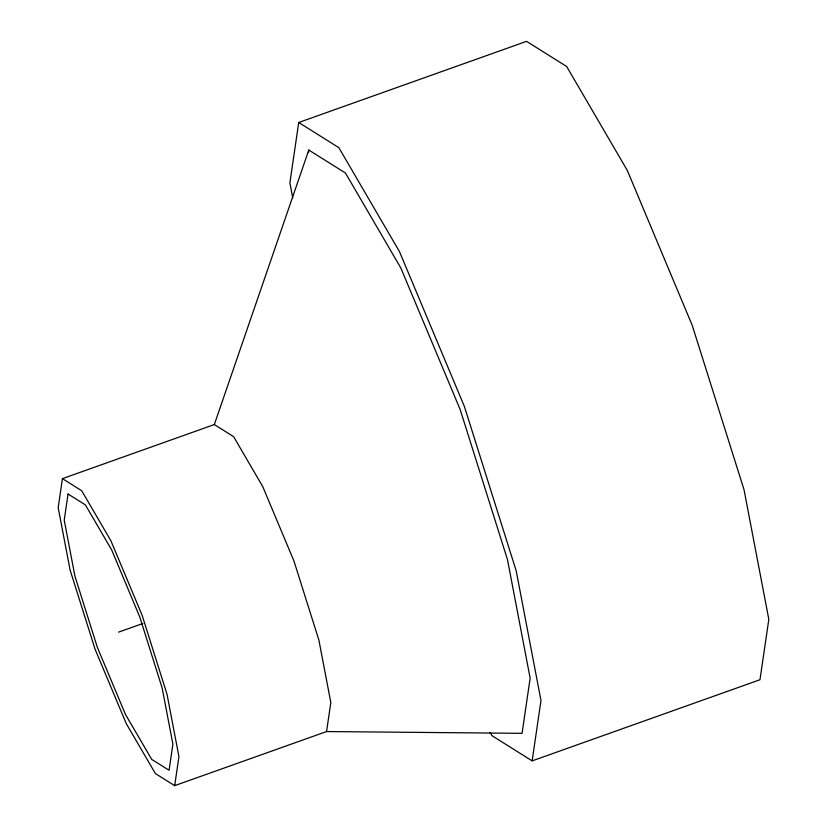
<?xml version="1.0" encoding="UTF-8"?>
<svg xmlns="http://www.w3.org/2000/svg" width="827" height="827" viewBox="0 0 827 827"><rect width="100%" height="100%" fill="white"/><g stroke="black" fill="none" stroke-linecap="round" stroke-linejoin="round"><path stroke-width="1.24" d="M62.428 478.647L58.179 507.685L70.109 570.072L95.022 649.081L126.231 723.563L155.393 773.555L174.683 785.65L326.572 731.554L522.075 733.332L530.148 678.171L507.489 559.641L460.153 409.51L400.847 268L345.448 173.019L308.791 150.038L214.327 424.561L62.428 478.647L81.718 490.752L110.88 540.734L142.099 615.216L167.013 694.235L178.932 756.622L174.683 785.65M490.091 732.412L492.034 735.72L532.143 760.881L759.982 679.742L768.821 619.361L744.021 489.646L692.22 325.331L627.311 170.445L566.671 66.501L526.561 41.35L298.723 122.489L289.884 182.86L292.768 197.973M308.43 152.54L308.791 150.038M326.572 731.554L330.821 702.526L318.902 640.139L293.988 561.119L262.769 486.638L233.617 436.656L214.327 424.561M532.143 760.881L540.982 700.51L516.182 570.785L464.381 406.47L399.472 251.594L338.832 147.651L298.723 122.489M118.561 632.148L142.864 623.496M68.052 494.008L64.227 520.142L74.957 576.285L97.379 647.396L125.466 714.414L151.713 759.403L169.07 770.288L172.895 744.166L162.154 688.023L139.742 616.911L111.655 549.883L85.408 504.904L68.052 494.008"/></g></svg>
